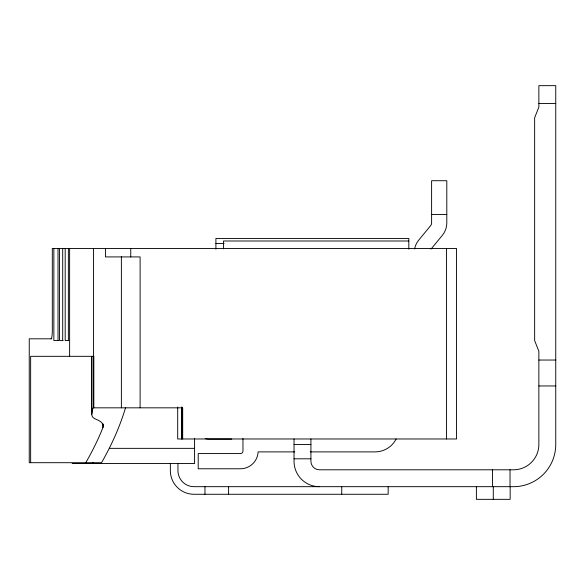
<?xml version="1.0" encoding="UTF-8"?>
<svg xmlns="http://www.w3.org/2000/svg" width="585" height="585" viewBox="0 0 585 585"><rect width="100%" height="100%" fill="white"/><g stroke="black" fill="none" stroke-linecap="round" stroke-linejoin="round"><path stroke-width="0.88" d="M85.768 462.698A1158.446 472 -3.8 0 0 102.894 427.679A25.126 10.237 -3.8 0 0 103.238 425.968C102.88 421.661 98.09 420.249 94.77 418.728C90.097 416.761 92.028 411.416 93.059 407.825L182.681 407.825L182.681 438.977M431.021 249.115L442.392 235.25A19.415 19.415 0 0 0 446.801 222.936L446.801 180.721L431.606 180.721L431.606 222.936A4.219 4.219 0 0 1 430.648 225.613L418.706 240.164A19.415 19.415 0 0 0 414.619 248.947M538.865 103.501L555.75 103.501M431.606 214.49L446.801 214.49M408.82 240.998L223.485 240.998L223.485 248.8M215.909 243.536L224.099 243.536M51.919 338.81L29.25 338.81L29.25 462.698L101.534 462.698A1176.808 479.481 -3.8 0 0 112.364 441.946A1178.98 480.365 -3.8 0 0 125.512 407.825M58.383 340.58L53.857 340.58L53.857 248.471M63.1 340.58L59.524 340.58L59.524 248.471M68.767 340.58L65.191 340.58L65.191 248.471M538.865 360.038L555.75 360.038M538.865 385.961L555.75 385.961M231.726 439.064L208.933 439.064A14.354 14.354 0 0 1 205.218 438.574M294.036 444.461L310.92 444.461M109.395 448.351L194.578 448.351M294.679 451.891L258.131 451.891A17.725 17.725 0 0 1 240.428 468.775L198.213 468.775L198.213 453.58L240.428 453.58A2.53 2.53 0 0 0 242.958 451.05L242.958 438.487M310.211 451.891L375.08 451.891A23.641 23.641 0 0 0 396.147 438.984M294.036 458.815L310.92 458.815M72.167 463.547L194.578 463.547L194.578 438.319M510.164 486.676L510.164 499.341L476.387 499.341L476.387 486.676M510.025 469.792L510.025 486.676M493.279 486.676L493.279 499.341M492.541 469.792L492.541 486.676M446.443 248.471L446.443 438.977M408.82 249.181L408.82 238.468L215.909 238.468L215.909 249.181M388.169 486.676L388.169 494.274L193.993 494.274A23.641 23.641 0 0 1 170.352 470.632L170.352 463.415M341.735 486.676L341.735 494.274M310.92 438.977L310.92 461.346A8.446 8.446 0 0 0 319.359 469.792L513.535 469.792A25.33 25.33 0 0 0 538.865 444.461L538.865 351.256L534.646 340.624L534.646 117.739L538.865 107.106L538.865 85.659L555.75 85.659L555.75 444.461A42.215 42.215 0 0 1 513.535 486.676L193.993 486.676A16.044 16.044 0 0 1 177.95 470.632L177.95 463.415M294.036 438.977L294.036 461.346A25.33 25.33 0 0 0 319.359 486.676M228.603 486.676L228.603 494.274M204.969 486.676L204.969 494.274M181.92 407.072L181.92 438.977M181.679 407.116L181.679 438.977M177.694 407.043L177.694 438.977L456.549 438.977L456.549 248.471L52.314 248.471L52.328 330.357A8.49 1.236 90 0 1 51.085 338.773M140.107 407.825L140.107 256.917L105.432 256.917L105.432 248.471M130.755 248.471L130.755 256.917M121.38 256.669L121.38 407.825M103.238 424.162L103.238 425.968M102.894 424.066L102.894 427.679M93.827 407.825L93.827 356.323L30.647 356.323L30.647 462.698M93.563 248.471L93.563 407.825M91.86 356.323L91.86 413.536M91.684 356.323L91.684 414.626M69.622 248.471L69.622 356.323M68.372 248.471L68.372 340.58M62.697 248.471L62.697 340.58M58.017 248.471L58.017 340.58M93.351 462.267A15.502 4.015 -90 0 1 92.81 462.954"/></g></svg>
